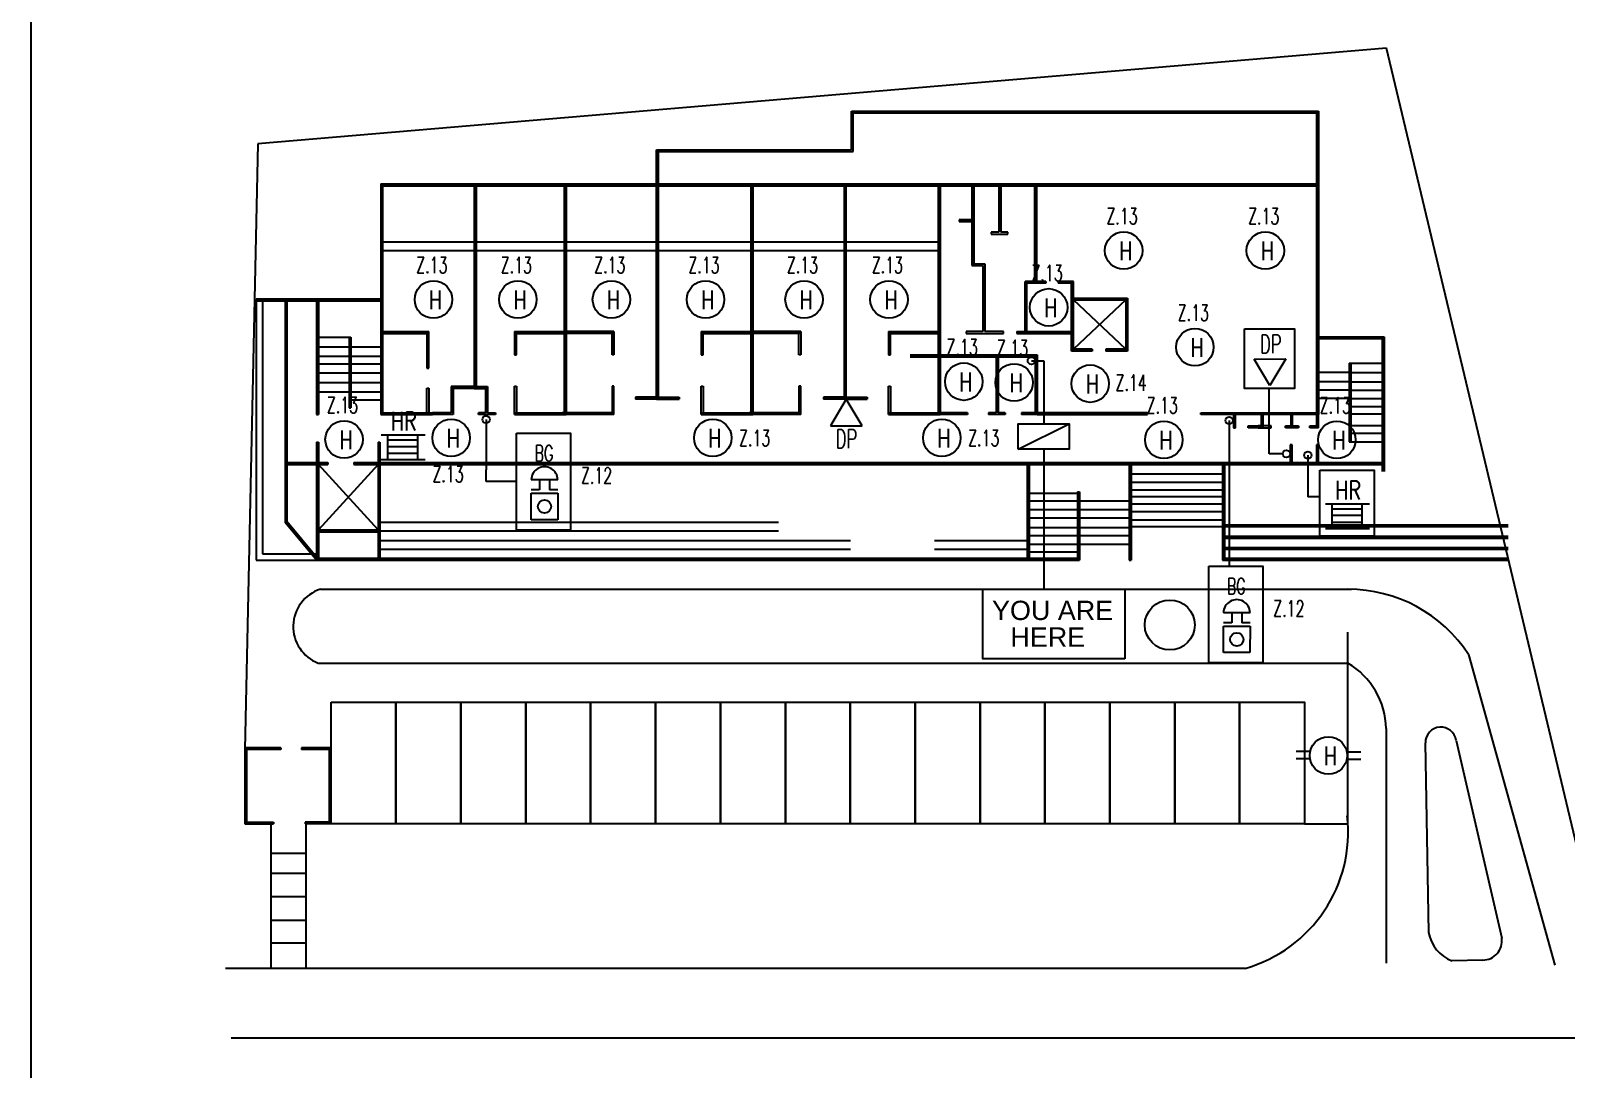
# Model space of a CAD drawing. Extents: x -3977 to 6343, y -1567 to 1206.
# Drawn here: x -3854.1 to -3669.8, y -1338.8 to -1214.1 of the extents above; entities that cross this region are included whole.
import ezdxf

# ---------------------------------------------------------------- set-up
doc = ezdxf.new("R2010")
doc.units = 0
doc.layers.get('0').update_dxf_attribs({"linetype": 'CONTINUOUS'})
for name, color, linetype in [('ESCAPE_LINE', 80, 'CONTINUOUS'), ('FAPOINT', 1, 'CONTINUOUS'), ('FF_GRID_LINE', 8, 'CONTINUOUS'), ('MIMIC_SIZE', 7, 'CONTINUOUS'), ('NAMA_TEMPAT', 6, 'CONTINUOUS'), ('TEXT', 8, 'CONTINUOUS'), ('Z-VIEWPORT', 7, 'CONTINUOUS')]:
    doc.layers.add(name, color=color, linetype=linetype)
doc.styles.add('BADAI', font='romans.shx', dxfattribs={"width": 0.65})
doc.styles.add('PLOT02__REVB$0$NARROW', font='SIMPLEX', dxfattribs={"width": 0.75})
doc.styles.get("Standard").update_dxf_attribs({"font": 'arial.ttf'})

msp = doc.modelspace()

# ---------------------------------------------------------------- linework, layer by layer
at = {"color": 1}
for p, q in [((-3707.243, -1253.547), (-3703.426, -1253.537)), ((-3705.338, -1256.724), (-3707.243, -1253.547)), ((-3703.426, -1253.537), (-3705.338, -1256.724)), ((-3756.2, -1258.369), (-3758.105, -1261.546)), ((-3754.287, -1261.556), (-3756.2, -1258.369)), ((-3758.105, -1261.546), (-3754.287, -1261.556)), ((-3790.844, -1268.066, 16734.629), (-3794.026, -1268.062, 16734.629)), ((-3793.031, -1268.064, 16734.629), (-3793.033, -1269.257, 16734.629)), ((-3791.838, -1268.065, 16734.629), (-3791.84, -1269.258, 16734.629)), ((-3794.031, -1272.835, 16734.629), (-3794.027, -1269.653, 16734.629)), ((-3793.033, -1269.257, 16734.629), (-3794.027, -1269.256, 16734.629)), ((-3794.027, -1269.653, 16734.629), (-3790.846, -1269.657, 16734.629)), ((-3790.845, -1269.259, 16734.629), (-3791.84, -1269.258, 16734.629)), ((-3790.846, -1269.657, 16734.629), (-3790.849, -1272.838, 16734.629)), ((-3707.726, -1284.028, 16734.629), (-3710.907, -1284.025, 16734.629)), ((-3709.913, -1284.026, 16734.629), (-3709.914, -1285.219, 16734.629)), ((-3708.72, -1284.027, 16734.629), (-3708.721, -1285.22, 16734.629)), ((-3710.912, -1288.797, 16734.629), (-3710.909, -1285.616, 16734.629)), ((-3709.914, -1285.219, 16734.629), (-3710.909, -1285.218, 16734.629)), ((-3710.909, -1285.616, 16734.629), (-3707.728, -1285.619, 16734.629)), ((-3707.727, -1285.221, 16734.629), (-3708.721, -1285.22, 16734.629)), ((-3707.728, -1285.619, 16734.629), (-3707.731, -1288.8, 16734.629))]:
    msp.add_line(p, q, dxfattribs=at)
at = {"color": 1, "linetype": 'BYBLOCK'}
msp.add_line((-3735.561, -1264.379), (-3729.436, -1261.33), dxfattribs=at)
msp.add_line((-3735.561, -1264.379), (-3729.436, -1261.33), dxfattribs=at)
at = {"color": 1}
for points in [[(-3795.785, -1262.434), (-3789.311, -1262.434), (-3789.311, -1274.074), (-3795.785, -1274.074)], [(-3699.357, -1266.877), (-3692.835, -1266.877), (-3692.835, -1274.798), (-3699.357, -1274.798)], [(-3712.667, -1278.396), (-3706.193, -1278.396), (-3706.193, -1290.037), (-3712.667, -1290.037)]]:
    msp.add_lwpolyline(points, close=True, dxfattribs=at)
at = {"color": 1, "linetype": 'BYBLOCK'}
msp.add_lwpolyline([(-3722.757, -1289.548), (-3739.824, -1289.548), (-3739.824, -1281.184), (-3722.757, -1281.184)], close=True, dxfattribs=at)
for centre, radius in [((-3722.897, -1240.524), 2.25), ((-3705.89, -1240.524), 2.25), ((-3805.769, -1246.401), 2.25), ((-3795.628, -1246.401), 2.25), ((-3784.405, -1246.401), 2.25), ((-3773.096, -1246.401), 2.25), ((-3761.272, -1246.401), 2.25), ((-3751.077, -1246.401), 2.25), ((-3731.901, -1247.345), 2.25), ((-3714.344, -1252.122), 2.25), ((-3733.984, -1253.749), 0.441), ((-3742.095, -1256.257), 2.25), ((-3736.051, -1256.366), 2.25), ((-3726.91, -1256.498), 2.25), ((-3816.504, -1263.21), 2.25), ((-3803.643, -1263.015), 2.25), ((-3799.451, -1260.798), 0.441), ((-3772.236, -1263.015), 2.25), ((-3744.729, -1263.015), 2.25), ((-3718.074, -1263.242), 2.25), ((-3710.237, -1260.92), 0.441), ((-3697.3, -1263.242), 2.25), ((-3703.359, -1264.924), 0.441), ((-3700.788, -1265.079), 0.441), ((-3698.314, -1301.146), 2.25)]:
    msp.add_circle(centre, radius, dxfattribs=at)
at = {"color": 1}
for centre in [(-3792.438, -1271.246, 16734.629), (-3709.32, -1287.208, 16734.629)]:
    msp.add_circle(centre, 0.795, dxfattribs=at)
for centre in [(-3792.435, -1268.064, 16734.629), (-3709.317, -1284.027, 16734.629)]:
    msp.add_arc(centre, 1.591, 359.93967, 179.93967, dxfattribs=at)
at = {"layer": 'ESCAPE_LINE', "color": 0}
msp.add_line((-3854.124, -1103.225), (-3854.124, -1443.225), dxfattribs=at)
at = {"layer": 'FAPOINT', "color": 1, "linetype": 'BYBLOCK'}
for p, q in [((-3812.036, -1262.656), (-3806.778, -1262.656)), ((-3811.254, -1265.626), (-3811.254, -1262.656)), ((-3807.629, -1265.626), (-3807.629, -1262.656)), ((-3811.254, -1263.265), (-3807.629, -1263.265)), ((-3811.254, -1264.031), (-3807.629, -1264.031)), ((-3812.036, -1265.626), (-3806.778, -1265.626)), ((-3811.254, -1264.86), (-3807.629, -1264.86)), ((-3698.66, -1270.932, 5020.389), (-3693.402, -1270.932, 5020.389)), ((-3697.878, -1273.902, 5020.389), (-3697.878, -1270.932, 5020.389)), ((-3697.878, -1271.541, 5020.389), (-3694.252, -1271.541, 5020.389)), ((-3694.252, -1273.902, 5020.389), (-3694.252, -1270.932, 5020.389)), ((-3698.66, -1273.902, 5020.389), (-3693.402, -1273.902, 5020.389)), ((-3697.878, -1272.307, 5020.389), (-3694.252, -1272.307, 5020.389)), ((-3697.878, -1273.136, 5020.389), (-3694.252, -1273.136, 5020.389))]:
    msp.add_line(p, q, dxfattribs=at)
at = {"layer": 'FF_GRID_LINE', "color": 1}
for p, q in [((-3790.849, -1272.838, 16734.629), (-3794.031, -1272.835, 16734.629)), ((-3707.731, -1288.8, 16734.629), (-3710.912, -1288.797, 16734.629))]:
    msp.add_line(p, q, dxfattribs=at)
at = {"layer": 'MIMIC_SIZE', "color": 0, "linetype": 'BYBLOCK'}
for p, q in [((-3691.338, -1216.218), (-3826.84, -1227.699)), ((-3662.264, -1338.235), (-3691.338, -1216.218)), ((-3755.592, -1228.412), (-3755.592, -1223.769)), ((-3755.592, -1223.769), (-3699.5, -1223.769)), ((-3755.592, -1223.996), (-3699.5, -1223.996)), ((-3755.364, -1228.64), (-3755.364, -1223.769)), ((-3699.727, -1223.769), (-3699.727, -1232.515)), ((-3699.5, -1223.769), (-3699.5, -1232.515)), ((-3826.84, -1227.699), (-3828.431, -1300.44)), ((-3778.994, -1232.515), (-3778.994, -1228.412)), ((-3778.994, -1228.412), (-3755.592, -1228.412)), ((-3778.994, -1228.64), (-3755.364, -1228.64)), ((-3778.767, -1232.515), (-3778.767, -1228.412)), ((-3812.105, -1232.515), (-3812.105, -1260.22)), ((-3812.105, -1232.515), (-3699.5, -1232.515)), ((-3812.105, -1232.742), (-3699.5, -1232.742)), ((-3811.877, -1232.515), (-3811.877, -1260.22)), ((-3800.88, -1232.515), (-3800.88, -1256.853)), ((-3800.653, -1232.515), (-3800.653, -1256.853)), ((-3790.07, -1232.515), (-3790.07, -1260.22)), ((-3789.842, -1232.515), (-3789.842, -1260.22)), ((-3778.994, -1258.369), (-3778.994, -1232.515)), ((-3778.767, -1258.369), (-3778.767, -1232.515)), ((-3767.651, -1232.515), (-3767.651, -1260.22)), ((-3767.424, -1232.515), (-3767.424, -1260.22)), ((-3756.427, -1258.369), (-3756.427, -1232.742)), ((-3756.2, -1258.369), (-3756.2, -1232.742)), ((-3745.165, -1232.515), (-3745.165, -1260.22)), ((-3744.937, -1232.515), (-3744.937, -1260.22)), ((-3741.118, -1232.515), (-3741.118, -1242.333)), ((-3740.89, -1232.515), (-3740.89, -1242.333)), ((-3737.889, -1232.742), (-3737.889, -1238.325)), ((-3737.661, -1232.742), (-3737.661, -1238.325)), ((-3733.595, -1232.742), (-3733.595, -1244.219)), ((-3733.368, -1232.742), (-3733.368, -1244.219)), ((-3699.727, -1232.515), (-3699.727, -1260.22)), ((-3699.5, -1232.515), (-3699.5, -1260.22)), ((-3741.118, -1236.823), (-3742.633, -1236.823)), ((-3742.633, -1236.823), (-3742.633, -1237.051)), ((-3742.633, -1237.051), (-3741.118, -1237.051)), ((-3737.889, -1238.325), (-3738.826, -1238.325)), ((-3738.826, -1238.325), (-3738.826, -1238.552)), ((-3738.826, -1238.552), (-3736.798, -1238.552)), ((-3736.798, -1238.325), (-3737.661, -1238.325)), ((-3736.798, -1238.552), (-3736.798, -1238.325)), ((-3811.877, -1239.479), (-3745.165, -1239.479)), ((-3811.877, -1240.532), (-3745.165, -1240.532)), ((-3741.118, -1242.106), (-3739.586, -1242.106)), ((-3741.118, -1242.333), (-3739.813, -1242.333)), ((-3739.813, -1242.333), (-3739.813, -1250.246)), ((-3739.586, -1242.106), (-3739.586, -1250.246)), ((-3732.243, -1244.219), (-3734.734, -1244.219)), ((-3734.734, -1250.473), (-3734.734, -1244.219)), ((-3732.243, -1244.446), (-3734.734, -1244.446)), ((-3734.507, -1250.473), (-3734.507, -1244.219)), ((-3732.243, -1244.219), (-3732.243, -1244.446)), ((-3728.923, -1244.219), (-3730.762, -1244.219)), ((-3730.762, -1244.219), (-3730.762, -1244.446)), ((-3728.923, -1244.446), (-3730.762, -1244.446)), ((-3729.151, -1250.473), (-3729.151, -1244.219)), ((-3728.923, -1250.473), (-3728.923, -1244.219)), ((-3728.923, -1246.217), (-3722.42, -1246.217)), ((-3722.648, -1246.217), (-3722.648, -1252.606)), ((-3722.42, -1246.217), (-3722.42, -1252.606)), ((-3812.105, -1246.367), (-3827.066, -1246.367)), ((-3827.066, -1246.367), (-3827.066, -1277.682)), ((-3812.105, -1246.595), (-3827.066, -1246.595)), ((-3826.283, -1246.367), (-3826.283, -1276.949)), ((-3823.581, -1246.595), (-3823.581, -1273.152)), ((-3823.354, -1246.595), (-3823.354, -1273.07)), ((-3819.808, -1246.367), (-3819.808, -1260.22)), ((-3819.58, -1246.367), (-3819.58, -1260.22)), ((-3728.923, -1246.444), (-3722.42, -1246.444)), ((-3722.648, -1246.444), (-3728.923, -1252.378)), ((-3722.648, -1252.378), (-3728.923, -1246.444)), ((-3819.58, -1250.922), (-3815.904, -1250.922)), ((-3815.904, -1250.922), (-3815.904, -1259.401)), ((-3815.904, -1250.922), (-3815.677, -1250.922)), ((-3815.677, -1250.922), (-3815.677, -1259.401)), ((-3812.105, -1250.246), (-3806.343, -1250.246)), ((-3812.105, -1250.473), (-3806.343, -1250.473)), ((-3806.571, -1250.246), (-3806.571, -1254.658)), ((-3806.343, -1254.658), (-3806.343, -1250.246)), ((-3796.046, -1250.246), (-3796.046, -1253.051)), ((-3796.046, -1250.246), (-3790.07, -1250.246)), ((-3796.046, -1250.473), (-3790.07, -1250.473)), ((-3795.818, -1253.051), (-3795.818, -1250.246)), ((-3784.093, -1250.246), (-3790.07, -1250.246)), ((-3784.093, -1250.473), (-3790.07, -1250.473)), ((-3784.321, -1253.051), (-3784.321, -1250.246)), ((-3784.093, -1250.246), (-3784.093, -1253.051)), ((-3773.627, -1250.246), (-3773.627, -1253.051)), ((-3773.627, -1250.246), (-3767.651, -1250.246)), ((-3773.627, -1250.473), (-3767.651, -1250.473)), ((-3773.4, -1253.051), (-3773.4, -1250.246)), ((-3761.675, -1250.246), (-3767.651, -1250.246)), ((-3761.675, -1250.473), (-3767.651, -1250.473)), ((-3761.902, -1253.051), (-3761.902, -1250.246)), ((-3761.675, -1250.246), (-3761.675, -1253.051)), ((-3751.141, -1250.246), (-3751.141, -1253.051)), ((-3751.141, -1250.246), (-3745.165, -1250.246)), ((-3751.141, -1250.473), (-3745.165, -1250.473)), ((-3750.914, -1253.051), (-3750.914, -1250.246)), ((-3739.813, -1250.246), (-3741.795, -1250.246)), ((-3741.795, -1250.246), (-3741.795, -1250.473)), ((-3741.795, -1250.473), (-3737.321, -1250.473)), ((-3737.321, -1250.246), (-3739.586, -1250.246)), ((-3737.321, -1250.473), (-3737.321, -1250.246)), ((-3735.743, -1250.246), (-3728.923, -1250.246)), ((-3735.743, -1250.246), (-3735.743, -1250.473)), ((-3735.743, -1250.473), (-3728.923, -1250.473)), ((-3729.151, -1252.606), (-3729.151, -1250.473)), ((-3728.923, -1252.606), (-3728.923, -1250.473)), ((-3699.5, -1250.862), (-3691.641, -1250.862)), ((-3699.5, -1251.09), (-3691.641, -1251.09)), ((-3691.869, -1250.862), (-3691.869, -1267.051)), ((-3691.641, -1250.862), (-3691.641, -1267.051)), ((-3819.58, -1252.089), (-3815.904, -1252.089)), ((-3819.58, -1253.215), (-3815.904, -1253.215)), ((-3815.677, -1252.089), (-3812.105, -1252.089)), ((-3815.677, -1253.215), (-3812.105, -1253.215)), ((-3796.046, -1253.051), (-3795.818, -1253.051)), ((-3784.093, -1253.051), (-3784.321, -1253.051)), ((-3773.627, -1253.051), (-3773.4, -1253.051)), ((-3761.675, -1253.051), (-3761.902, -1253.051)), ((-3751.141, -1253.051), (-3750.914, -1253.051)), ((-3748.55, -1253.051), (-3733.303, -1253.051)), ((-3748.55, -1253.278), (-3733.303, -1253.278)), ((-3738.197, -1253.051), (-3738.197, -1259.993)), ((-3737.97, -1253.051), (-3737.97, -1259.993)), ((-3733.531, -1253.051), (-3733.531, -1260.22)), ((-3733.303, -1253.051), (-3733.303, -1260.22)), ((-3726.688, -1252.378), (-3729.151, -1252.378)), ((-3726.688, -1252.606), (-3729.151, -1252.606)), ((-3726.688, -1252.378), (-3726.688, -1252.606)), ((-3722.42, -1252.378), (-3725.038, -1252.378)), ((-3725.038, -1252.378), (-3725.038, -1252.606)), ((-3722.42, -1252.606), (-3725.038, -1252.606)), ((-3819.58, -1254.106), (-3815.904, -1254.106)), ((-3819.58, -1255.2), (-3815.904, -1255.2)), ((-3815.677, -1254.106), (-3812.105, -1254.106)), ((-3815.677, -1255.2), (-3812.105, -1255.2)), ((-3806.571, -1254.658), (-3806.343, -1254.658)), ((-3695.606, -1255.166), (-3699.5, -1255.166)), ((-3695.833, -1254.045), (-3695.833, -1263.484)), ((-3695.833, -1254.045), (-3691.869, -1254.045)), ((-3695.606, -1254.045), (-3695.606, -1263.484)), ((-3695.606, -1255.166), (-3691.869, -1255.166)), ((-3819.58, -1256.363), (-3815.904, -1256.363)), ((-3815.677, -1256.363), (-3812.105, -1256.363)), ((-3806.571, -1260.22), (-3806.571, -1257.062)), ((-3806.571, -1257.062), (-3806.343, -1257.062)), ((-3806.343, -1257.062), (-3806.343, -1260.22)), ((-3800.88, -1256.853), (-3803.63, -1256.853)), ((-3803.63, -1256.853), (-3803.63, -1259.993)), ((-3800.88, -1257.08), (-3803.63, -1257.08)), ((-3803.403, -1256.853), (-3803.403, -1260.22)), ((-3800.88, -1256.853), (-3799.297, -1256.853)), ((-3800.88, -1257.08), (-3799.297, -1257.08)), ((-3799.525, -1256.853), (-3799.525, -1259.993)), ((-3799.297, -1256.853), (-3799.297, -1259.993)), ((-3796.046, -1260.22), (-3796.046, -1256.788)), ((-3796.046, -1256.788), (-3795.818, -1256.788)), ((-3795.818, -1256.788), (-3795.818, -1260.22)), ((-3784.093, -1256.788), (-3784.321, -1256.788)), ((-3784.321, -1256.788), (-3784.321, -1260.22)), ((-3784.093, -1260.22), (-3784.093, -1256.788)), ((-3773.627, -1260.22), (-3773.627, -1256.788)), ((-3773.627, -1256.788), (-3773.4, -1256.788)), ((-3773.4, -1256.788), (-3773.4, -1260.22)), ((-3761.675, -1256.788), (-3761.902, -1256.788)), ((-3761.902, -1256.788), (-3761.902, -1260.22)), ((-3761.675, -1260.22), (-3761.675, -1256.788)), ((-3751.141, -1260.22), (-3751.141, -1256.788)), ((-3751.141, -1256.788), (-3750.914, -1256.788)), ((-3750.914, -1256.788), (-3750.914, -1260.22)), ((-3695.606, -1256.29), (-3699.5, -1256.29)), ((-3695.606, -1257.295), (-3699.5, -1257.295)), ((-3695.606, -1256.301), (-3691.869, -1256.301)), ((-3695.606, -1257.279), (-3691.869, -1257.279)), ((-3819.58, -1257.476), (-3815.904, -1257.476)), ((-3815.677, -1257.476), (-3812.105, -1257.476)), ((-3815.677, -1258.46), (-3812.105, -1258.46)), ((-3778.767, -1258.142), (-3781.499, -1258.142)), ((-3781.499, -1258.142), (-3781.499, -1258.369)), ((-3778.767, -1258.369), (-3781.499, -1258.369)), ((-3778.994, -1258.142), (-3776.262, -1258.142)), ((-3778.994, -1258.369), (-3776.262, -1258.369)), ((-3776.262, -1258.142), (-3776.262, -1258.369)), ((-3756.2, -1258.142), (-3758.932, -1258.142)), ((-3758.932, -1258.142), (-3758.932, -1258.369)), ((-3756.2, -1258.369), (-3758.932, -1258.369)), ((-3756.427, -1258.142), (-3753.695, -1258.142)), ((-3756.427, -1258.369), (-3753.695, -1258.369)), ((-3753.695, -1258.142), (-3753.695, -1258.369)), ((-3695.606, -1258.27), (-3699.5, -1258.27)), ((-3695.606, -1258.295), (-3691.869, -1258.295)), ((-3819.808, -1260.22), (-3819.58, -1260.22)), ((-3815.904, -1259.401), (-3815.677, -1259.401)), ((-3812.105, -1259.993), (-3805.864, -1259.993)), ((-3812.105, -1260.22), (-3805.864, -1260.22)), ((-3803.63, -1259.993), (-3805.864, -1259.993)), ((-3803.403, -1260.22), (-3805.864, -1260.22)), ((-3800.355, -1260.22), (-3800.355, -1259.993)), ((-3799.525, -1259.993), (-3800.355, -1259.993)), ((-3798.319, -1260.22), (-3800.355, -1260.22)), ((-3799.297, -1259.993), (-3798.319, -1259.993)), ((-3798.319, -1259.993), (-3798.319, -1260.22)), ((-3796.046, -1259.993), (-3789.842, -1259.993)), ((-3796.046, -1260.22), (-3789.842, -1260.22)), ((-3784.093, -1259.993), (-3790.297, -1259.993)), ((-3784.093, -1260.22), (-3790.297, -1260.22)), ((-3773.627, -1259.993), (-3767.424, -1259.993)), ((-3773.627, -1260.22), (-3767.424, -1260.22)), ((-3761.675, -1259.993), (-3767.878, -1259.993)), ((-3761.675, -1260.22), (-3767.878, -1260.22)), ((-3751.141, -1259.993), (-3744.937, -1259.993)), ((-3751.141, -1260.22), (-3744.937, -1260.22)), ((-3741.662, -1259.993), (-3744.937, -1259.993)), ((-3741.662, -1260.22), (-3744.937, -1260.22)), ((-3741.662, -1259.993), (-3741.662, -1260.22)), ((-3738.197, -1259.993), (-3739.134, -1259.993)), ((-3739.134, -1259.993), (-3739.134, -1260.22)), ((-3737.121, -1260.22), (-3739.134, -1260.22)), ((-3737.121, -1259.993), (-3737.97, -1259.993)), ((-3737.121, -1259.993), (-3737.121, -1260.22)), ((-3733.303, -1259.993), (-3735.16, -1259.993)), ((-3735.16, -1259.993), (-3735.16, -1260.22)), ((-3733.303, -1260.22), (-3735.16, -1260.22)), ((-3720.039, -1259.993), (-3733.303, -1259.993)), ((-3733.303, -1260.22), (-3720.039, -1260.22)), ((-3720.039, -1260.22), (-3720.039, -1259.993)), ((-3713.648, -1260.22), (-3713.648, -1259.993)), ((-3713.648, -1259.993), (-3699.5, -1259.993)), ((-3699.5, -1260.22), (-3713.648, -1260.22)), ((-3709.712, -1260.22), (-3709.712, -1261.809)), ((-3709.484, -1261.809), (-3709.484, -1260.22)), ((-3706.393, -1260.22), (-3706.393, -1261.809)), ((-3706.166, -1261.809), (-3706.166, -1260.22)), ((-3702.837, -1260.22), (-3702.837, -1261.809)), ((-3702.609, -1261.809), (-3702.609, -1260.22)), ((-3699.727, -1260.22), (-3699.727, -1261.809)), ((-3699.5, -1261.809), (-3699.5, -1260.22)), ((-3695.606, -1259.251), (-3691.869, -1259.251)), ((-3695.606, -1260.133), (-3691.869, -1260.133)), ((-3709.712, -1261.809), (-3709.484, -1261.809)), ((-3707.944, -1261.809), (-3707.944, -1261.581)), ((-3707.944, -1261.581), (-3706.393, -1261.581)), ((-3706.393, -1261.809), (-3707.944, -1261.809)), ((-3705.186, -1261.581), (-3706.736, -1261.581)), ((-3706.736, -1261.809), (-3705.186, -1261.809)), ((-3706.393, -1261.809), (-3706.166, -1261.809)), ((-3705.186, -1261.809), (-3705.186, -1261.581)), ((-3703.462, -1261.809), (-3703.462, -1261.581)), ((-3703.462, -1261.581), (-3701.911, -1261.581)), ((-3701.911, -1261.809), (-3703.462, -1261.809)), ((-3701.911, -1261.581), (-3701.911, -1261.809)), ((-3700.563, -1261.809), (-3700.563, -1261.581)), ((-3700.563, -1261.581), (-3699.5, -1261.581)), ((-3699.5, -1261.809), (-3700.563, -1261.809)), ((-3695.606, -1261.507), (-3691.869, -1261.507)), ((-3695.606, -1262.453), (-3691.869, -1262.453)), ((-3823.581, -1263.524), (-3823.354, -1263.524)), ((-3819.808, -1263.524), (-3819.808, -1277.682)), ((-3819.808, -1263.524), (-3819.58, -1263.524)), ((-3819.58, -1263.524), (-3819.58, -1277.682)), ((-3812.414, -1263.524), (-3812.414, -1277.682)), ((-3812.414, -1263.524), (-3812.187, -1263.524)), ((-3812.187, -1263.524), (-3812.187, -1277.682)), ((-3702.675, -1263.849), (-3702.902, -1263.849)), ((-3702.902, -1263.849), (-3702.902, -1265.962)), ((-3702.675, -1265.962), (-3702.675, -1263.849)), ((-3699.5, -1263.849), (-3699.727, -1263.849)), ((-3699.727, -1263.849), (-3699.727, -1265.962)), ((-3699.5, -1265.962), (-3699.5, -1263.849)), ((-3695.833, -1263.484), (-3691.869, -1263.484)), ((-3823.581, -1265.962), (-3818.458, -1265.962)), ((-3823.581, -1266.189), (-3818.458, -1266.189)), ((-3812.414, -1266.189), (-3819.58, -1274.07)), ((-3812.414, -1274.07), (-3819.58, -1266.189)), ((-3818.458, -1265.962), (-3818.458, -1266.189)), ((-3815.32, -1265.962), (-3691.641, -1265.962)), ((-3815.32, -1265.962), (-3815.32, -1266.189)), ((-3815.32, -1266.189), (-3691.641, -1266.189)), ((-3734.486, -1266.189), (-3734.486, -1277.682)), ((-3734.258, -1266.189), (-3734.258, -1277.682)), ((-3722.239, -1266.189), (-3722.239, -1277.682)), ((-3722.012, -1266.189), (-3722.012, -1277.682)), ((-3711.038, -1266.189), (-3711.038, -1277.682)), ((-3710.81, -1266.189), (-3710.81, -1277.682)), ((-3722.012, -1267.319), (-3711.038, -1267.319)), ((-3722.012, -1268.327), (-3711.038, -1268.327)), ((-3734.258, -1269.654), (-3728.439, -1269.654)), ((-3728.439, -1269.481), (-3728.439, -1277.682)), ((-3728.439, -1269.481), (-3728.211, -1269.481)), ((-3728.211, -1269.481), (-3728.211, -1277.682)), ((-3722.012, -1269.235), (-3711.038, -1269.235)), ((-3722.012, -1270.061), (-3711.038, -1270.061)), ((-3734.258, -1270.565), (-3728.439, -1270.565)), ((-3734.258, -1271.594), (-3728.439, -1271.594)), ((-3728.199, -1270.565), (-3722.239, -1270.565)), ((-3728.199, -1271.594), (-3722.239, -1271.594)), ((-3722.012, -1270.943), (-3711.038, -1270.943)), ((-3722.012, -1271.851), (-3711.038, -1271.851)), ((-3819.808, -1277.682), (-3823.581, -1273.152)), ((-3819.633, -1277.536), (-3823.354, -1273.07)), ((-3812.187, -1273.131), (-3764.342, -1273.131)), ((-3734.258, -1272.609), (-3728.439, -1272.609)), ((-3734.258, -1273.79), (-3728.439, -1273.79)), ((-3728.199, -1272.609), (-3722.239, -1272.609)), ((-3728.199, -1273.79), (-3722.239, -1273.79)), ((-3722.012, -1272.843), (-3711.038, -1272.843)), ((-3722.012, -1273.669), (-3711.038, -1273.669)), ((-3710.81, -1273.433), (-3676.723, -1273.433)), ((-3710.81, -1273.66), (-3676.723, -1273.66)), ((-3819.808, -1274.07), (-3812.187, -1274.07)), ((-3819.808, -1274.298), (-3812.187, -1274.298)), ((-3812.187, -1274.172), (-3764.342, -1274.172)), ((-3812.187, -1275.342), (-3755.713, -1275.342)), ((-3745.623, -1275.342), (-3734.486, -1275.342)), ((-3734.258, -1274.718), (-3728.439, -1274.718)), ((-3734.258, -1275.781), (-3728.439, -1275.781)), ((-3728.199, -1274.718), (-3722.239, -1274.718)), ((-3728.199, -1275.781), (-3722.239, -1275.781)), ((-3710.81, -1274.818), (-3676.723, -1274.818)), ((-3710.81, -1275.045), (-3676.723, -1275.045)), ((-3826.283, -1276.949), (-3819.58, -1276.949)), ((-3819.997, -1277.454), (-3728.211, -1277.454)), ((-3812.187, -1276.383), (-3755.713, -1276.383)), ((-3745.623, -1276.383), (-3734.486, -1276.383)), ((-3734.258, -1276.692), (-3728.439, -1276.692)), ((-3722.239, -1277.454), (-3722.012, -1277.454)), ((-3711.038, -1277.454), (-3710.81, -1277.454)), ((-3710.81, -1276.158), (-3676.723, -1276.158)), ((-3710.81, -1276.386), (-3676.723, -1276.386)), ((-3710.81, -1277.454), (-3676.723, -1277.454)), ((-3827.066, -1277.682), (-3819.58, -1277.682)), ((-3819.808, -1277.682), (-3728.211, -1277.682)), ((-3722.239, -1277.682), (-3722.012, -1277.682)), ((-3711.038, -1277.682), (-3710.81, -1277.682)), ((-3710.81, -1277.682), (-3676.723, -1277.682)), ((-3819.349, -1281.184), (-3695.537, -1281.184)), ((-3695.969, -1309.363), (-3695.969, -1286.32)), ((-3819.607, -1290.059), (-3695.969, -1290.059)), ((-3681.484, -1289.035), (-3671.118, -1326.335)), ((-3691.39, -1297.911), (-3691.39, -1326.08)), ((-3686.68, -1299.61), (-3686.302, -1322.387)), ((-3682.994, -1299.353), (-3677.496, -1323.094)), ((-3824.112, -1300.213), (-3828.431, -1300.213)), ((-3828.431, -1300.213), (-3828.431, -1309.363)), ((-3824.112, -1300.44), (-3828.431, -1300.44)), ((-3828.204, -1300.213), (-3828.204, -1309.363)), ((-3824.112, -1300.213), (-3824.112, -1300.44)), ((-3818.063, -1300.213), (-3821.623, -1300.213)), ((-3821.623, -1300.213), (-3821.623, -1300.44)), ((-3818.063, -1300.44), (-3821.623, -1300.44)), ((-3818.063, -1300.44), (-3818.291, -1300.44)), ((-3818.291, -1300.44), (-3818.291, -1309.363)), ((-3828.431, -1309.135), (-3824.989, -1309.135)), ((-3828.431, -1309.363), (-3824.989, -1309.363)), ((-3825.278, -1309.363), (-3825.278, -1326.712)), ((-3824.989, -1309.135), (-3824.989, -1309.363)), ((-3818.063, -1309.135), (-3821.182, -1309.135)), ((-3821.182, -1309.135), (-3821.182, -1309.363)), ((-3818.063, -1309.363), (-3821.182, -1309.363)), ((-3821.098, -1309.363), (-3821.098, -1326.712)), ((-3701.18, -1309.363), (-3695.969, -1309.363)), ((-3825.278, -1312.877), (-3821.098, -1312.877)), ((-3825.278, -1315.264), (-3821.098, -1315.264)), ((-3825.278, -1318.064), (-3821.098, -1318.064)), ((-3825.278, -1320.933), (-3821.098, -1320.933)), ((-3825.278, -1323.647), (-3821.098, -1323.647)), ((-3708.306, -1326.712), (-3830.75, -1326.712)), ((-3679.786, -1325.708), (-3683.485, -1325.816)), ((-3830.055, -1335.062), (-3663.02, -1335.062))]:
    msp.add_line(p, q, dxfattribs=at)
at = {"layer": 'MIMIC_SIZE', "color": 1}
for p, q in [((-3733.984, -1253.749), (-3732.499, -1253.749)), ((-3732.499, -1253.749), (-3732.499, -1261.33)), ((-3705.442, -1264.924), (-3705.442, -1257.064)), ((-3799.451, -1260.798), (-3799.451, -1266.85)), ((-3710.237, -1260.92), (-3710.237, -1278.396)), ((-3732.499, -1264.379), (-3732.499, -1281.184)), ((-3703.8, -1264.924), (-3705.442, -1264.924)), ((-3700.788, -1265.079), (-3700.788, -1270.08)), ((-3799.451, -1268.254), (-3799.451, -1266.85)), ((-3795.785, -1268.254), (-3799.451, -1268.254)), ((-3699.357, -1270.08, -11714.24), (-3700.788, -1270.08)), ((-3702.192, -1301.519), (-3700.501, -1301.519)), ((-3702.19, -1300.609), (-3700.499, -1300.609)), ((-3696.112, -1301.606), (-3694.421, -1301.606)), ((-3696.11, -1300.696), (-3694.419, -1300.696))]:
    msp.add_line(p, q, dxfattribs=at)
msp.add_lwpolyline([(-3708.377, -1249.899), (-3702.368, -1249.899), (-3702.368, -1257.064), (-3708.377, -1257.064)], close=True, dxfattribs=at)
at = {"layer": 'MIMIC_SIZE', "color": 0, "linetype": 'BYBLOCK'}
for points in [[(-3818.063, -1294.761), (-3810.271, -1294.761), (-3810.271, -1309.363), (-3818.063, -1309.363)], [(-3810.271, -1294.761), (-3802.479, -1294.761), (-3802.479, -1309.363), (-3810.271, -1309.363)], [(-3802.479, -1294.761), (-3794.687, -1294.761), (-3794.687, -1309.363), (-3802.479, -1309.363)], [(-3794.687, -1294.761), (-3786.895, -1294.761), (-3786.895, -1309.363), (-3794.687, -1309.363)], [(-3786.895, -1294.761), (-3779.102, -1294.761), (-3779.102, -1309.363), (-3786.895, -1309.363)], [(-3779.102, -1294.761), (-3771.31, -1294.761), (-3771.31, -1309.363), (-3779.102, -1309.363)], [(-3771.31, -1294.761), (-3763.518, -1294.761), (-3763.518, -1309.363), (-3771.31, -1309.363)], [(-3763.518, -1294.761), (-3755.726, -1294.761), (-3755.726, -1309.363), (-3763.518, -1309.363)], [(-3755.726, -1294.761), (-3747.934, -1294.761), (-3747.934, -1309.363), (-3755.726, -1309.363)], [(-3747.934, -1294.761), (-3740.141, -1294.761), (-3740.141, -1309.363), (-3747.934, -1309.363)], [(-3740.141, -1294.761), (-3732.349, -1294.761), (-3732.349, -1309.363), (-3740.141, -1309.363)], [(-3732.349, -1294.761), (-3724.557, -1294.761), (-3724.557, -1309.363), (-3732.349, -1309.363)], [(-3724.557, -1294.761), (-3716.765, -1294.761), (-3716.765, -1309.363), (-3724.557, -1309.363)], [(-3716.765, -1294.761), (-3708.973, -1294.761), (-3708.973, -1309.363), (-3716.765, -1309.363)], [(-3708.973, -1294.761), (-3701.18, -1294.761), (-3701.18, -1309.363), (-3708.973, -1309.363)]]:
    msp.add_lwpolyline(points, close=True, dxfattribs=at)
for centre, radius, start, end in [((-3817.903, -1285.667), 4.711, 107.87372, 248.79396), ((-3695.944, -1298.424), 17.241, 32.99662, 90.08446), ((-3700.741, -1298.104), 9.353, 1.18191, 59.32275), ((-3684.829, -1299.591), 1.85, 7.41459, 180.56223), ((-3712.992, -1310.319), 17.049, 285.95179, 6.49006), ((-3681.781, -1321.545), 4.599, 190.55658, 248.25727), ((-3679.786, -1323.398), 2.31, 270, 7.55049)]:
    msp.add_arc(centre, radius, start, end, dxfattribs=at)
at = {"layer": 'NAMA_TEMPAT', "color": 1, "linetype": 'BYBLOCK'}
msp.add_lwpolyline([(-3735.561, -1264.379), (-3735.561, -1261.33), (-3729.436, -1261.33), (-3729.436, -1264.379)], close=True, dxfattribs=at)
msp.add_lwpolyline([(-3735.561, -1264.379), (-3735.561, -1261.33), (-3729.436, -1261.33), (-3729.436, -1264.379)], close=True, dxfattribs=at)
at = {"layer": 'Z-VIEWPORT', "color": 3, "linetype": 'BYBLOCK'}
msp.add_circle((-3717.368, -1285.478), 3, dxfattribs=at)

# ---------------------------------------------------------------- texts
at = {"color": 1, "linetype": 'BYBLOCK', "style": 'PLOT02__REVB$0$NARROW', "width": 0.75}
for s, height, p in [('H', 2.255, (-3723.456, -1241.693, 7592.521)), ('H', 2.255, (-3706.449, -1241.693, 7592.521)), ('H', 2.255, (-3806.328, -1247.57, 7592.521)), ('H', 2.255, (-3796.187, -1247.57, 7592.521)), ('H', 2.255, (-3784.963, -1247.57, 7592.521)), ('H', 2.255, (-3773.654, -1247.57, 7592.521)), ('H', 2.255, (-3761.831, -1247.57, 7592.521)), ('H', 2.255, (-3751.636, -1247.57, 7592.521)), ('H', 2.255, (-3732.46, -1248.515, 7592.521)), ('H', 2.255, (-3714.903, -1253.292, 7592.521)), ('H', 2.255, (-3742.654, -1257.427, 7592.521)), ('H', 2.255, (-3736.61, -1257.536, 7592.521)), ('H', 2.255, (-3727.469, -1257.667, 7592.521)), ('HR', 2.2387, (-3810.887, -1262.129, 0.077)), ('H', 2.255, (-3817.062, -1264.379, 7592.521)), ('H', 2.255, (-3804.202, -1264.184, 7592.521)), ('H', 2.255, (-3772.795, -1264.184, 7592.521)), ('H', 2.255, (-3745.288, -1264.184, 7592.521)), ('H', 2.255, (-3718.632, -1264.412, 7592.521)), ('H', 2.255, (-3697.858, -1264.412, 7592.521)), ('HR', 2.2387, (-3697.511, -1270.405, 5020.465)), ('H', 2.255, (-3698.873, -1302.316, 7592.521))]:
    msp.add_text(s, height=height, dxfattribs=at).set_placement(p)
at = {"color": 1}
for s, p in [('YOU ARE', (-3738.703, -1284.88)), ('HERE', (-3736.498, -1288.08))]:
    msp.add_text(s, height=2.3134, dxfattribs=at).set_placement(p)
at = {"layer": 'TEXT', "color": 1, "style": 'BADAI', "width": 0.65}
for s, height, p in [('Z.13', 1.9203, (-3724.959, -1237.356, -2486.804)), ('Z.13', 1.9203, (-3707.952, -1237.356, -2486.804)), ('Z.13', 1.9203, (-3807.831, -1243.233, -2486.804)), ('Z.13', 1.9203, (-3797.69, -1243.233, -2486.804)), ('Z.13', 1.9203, (-3786.467, -1243.233, -2486.804)), ('Z.13', 1.9203, (-3775.158, -1243.233, -2486.804)), ('Z.13', 1.9203, (-3763.334, -1243.233, -2486.804)), ('Z.13', 1.9203, (-3753.139, -1243.233, -2486.804)), ('Z.13', 1.9203, (-3733.963, -1244.177, -2486.804)), ('Z.13', 1.9203, (-3716.406, -1248.955, -2486.804)), ('Z.13', 1.9203, (-3744.157, -1253.089, -2486.804)), ('Z.13', 1.9203, (-3738.113, -1253.198, -2486.804)), ('DP', 2.2157, (-3706.524, -1252.858)), ('Z.14', 1.9203, (-3723.872, -1257.36, -2486.804)), ('Z.13', 1.9203, (-3818.566, -1260.042, -2486.804)), ('Z.13', 1.9203, (-3720.136, -1260.074, -2486.804)), ('Z.13', 1.9203, (-3699.362, -1260.074, -2486.804)), ('Z.13', 1.9203, (-3769.073, -1263.995, -2486.804)), ('DP', 2.2157, (-3757.472, -1264.23)), ('Z.13', 1.9203, (-3741.566, -1263.995, -2486.804)), ('BG', 1.9203, (-3793.622, -1265.822, 16734.629)), ('Z.13', 1.9203, (-3805.884, -1268.324, -2486.804)), ('Z.12', 1.9203, (-3788.053, -1268.501, -2486.804)), ('BG', 1.9203, (-3710.504, -1281.784, 16734.629)), ('Z.12', 1.9203, (-3704.935, -1284.463, -2486.804))]:
    msp.add_text(s, height=height, dxfattribs=at).set_placement(p)

doc.saveas('drawing.dxf')
